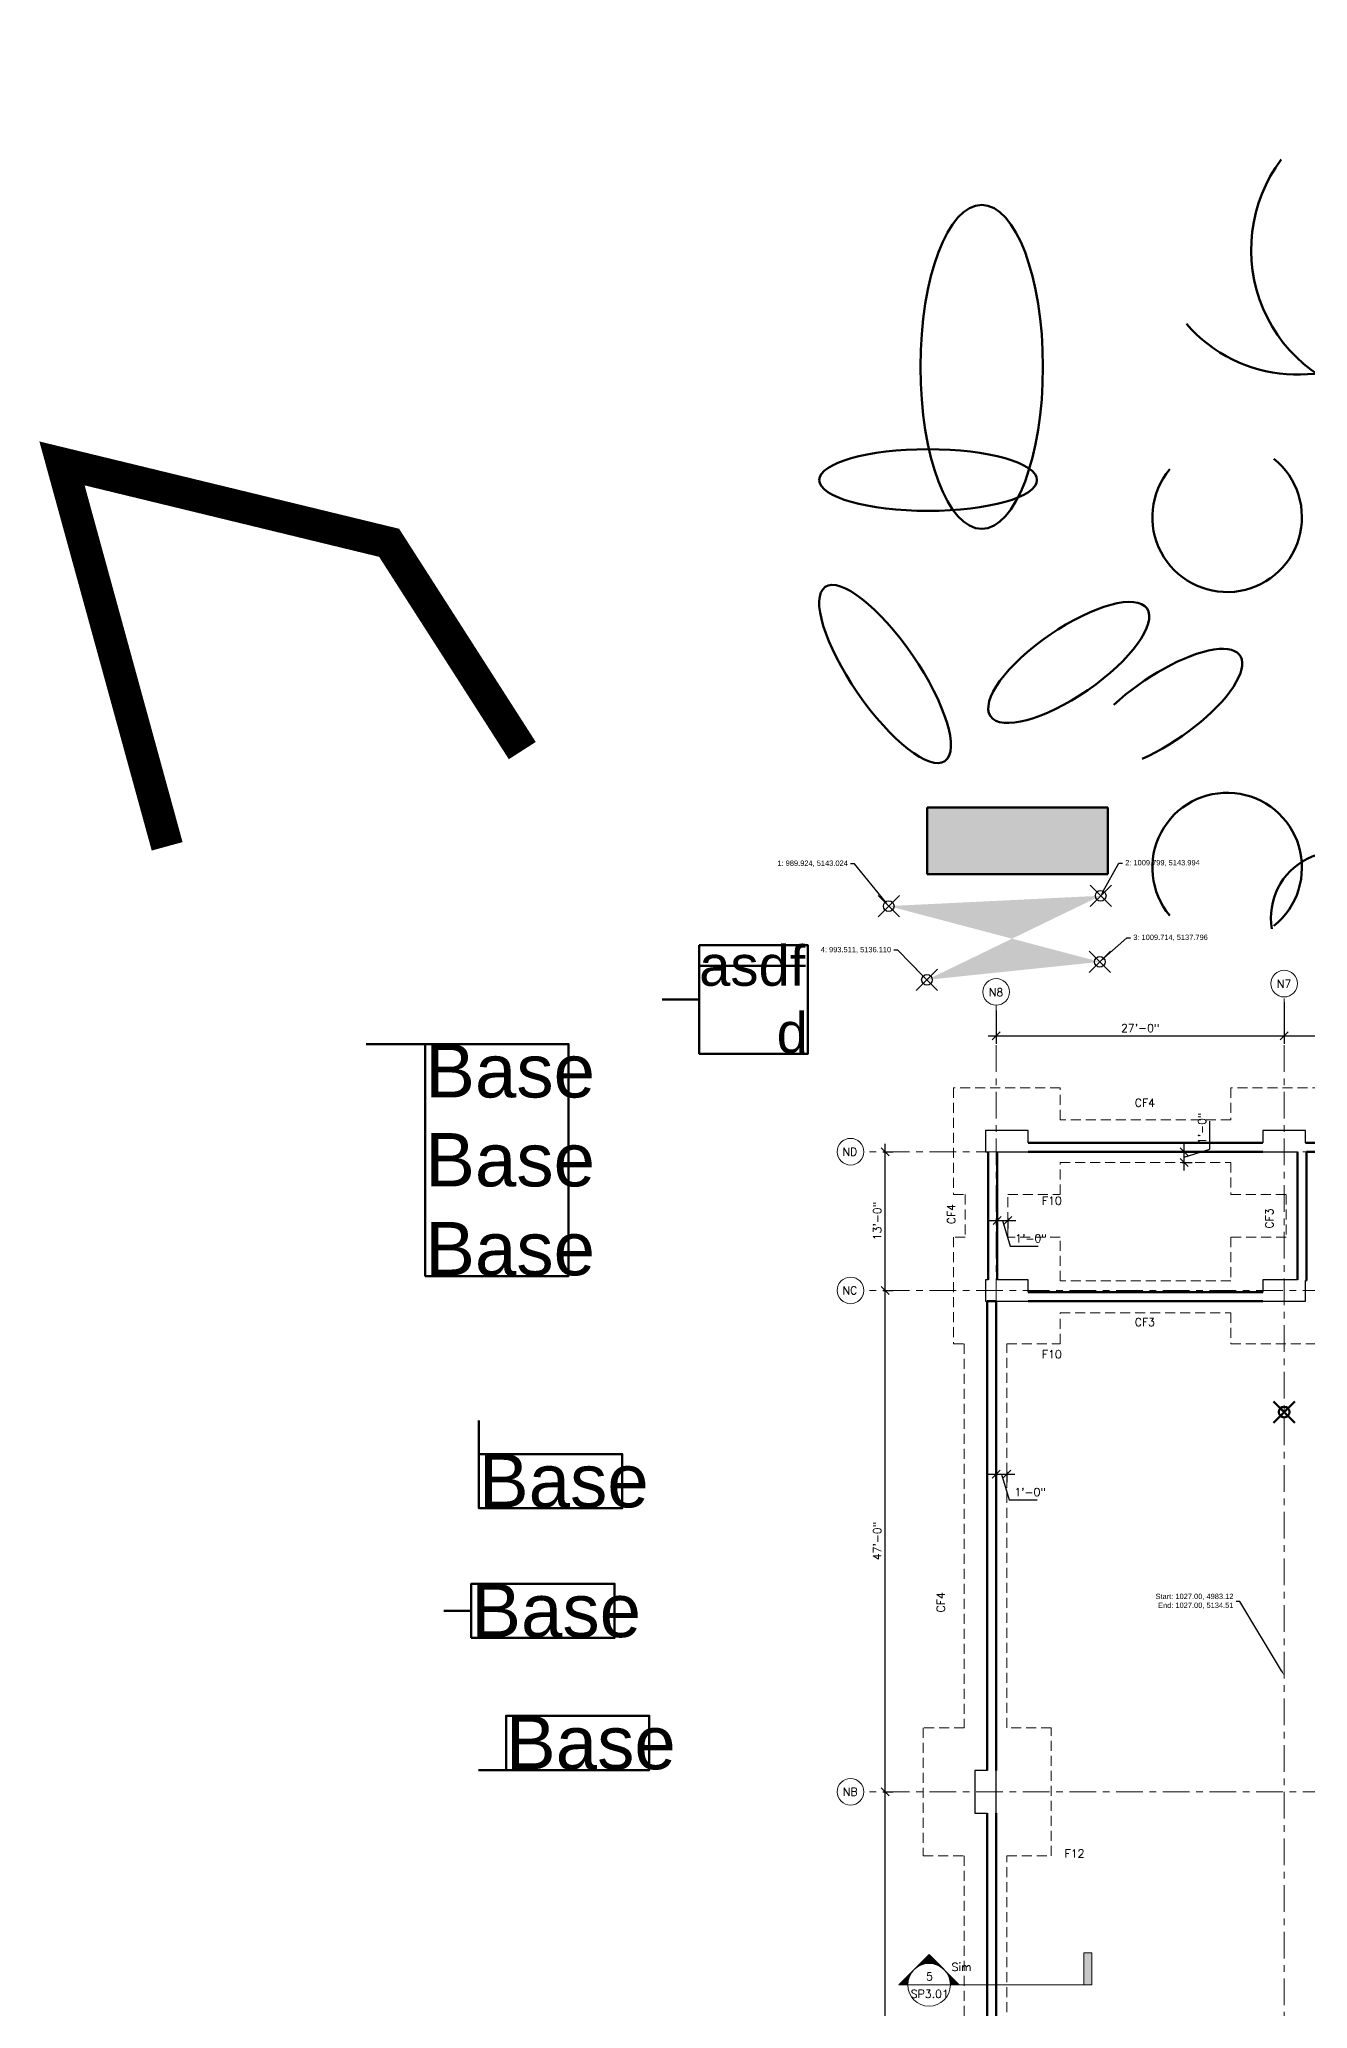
# Model space of a CAD drawing. Header units: feet. Extents: x 910 to 1330, y 4938 to 5224.
# Drawn here: x 910.3 to 1029.2, y 5039.7 to 5224.3 of the extents above; entities that cross this region are included whole.
import ezdxf
from ezdxf import colors
from ezdxf.entities.mleader import LeaderData, LeaderLine
from ezdxf.math import Vec2, Vec3

# ---------------------------------------------------------------- set-up
doc = ezdxf.new("R2010")
doc.units = ezdxf.units.FT
doc.header["$LTSCALE"] = 5
doc.header["$MEASUREMENT"] = 0
doc.header["$PDMODE"] = 35
doc.header["$PDSIZE"] = 1
for name, pattern in [('CENTER', [2, 1.25, -0.25, 0.25, -0.25]), ('Grid Line 1_2_', [0.875, 0.5, -0.125, 0.125, -0.125]), ('Hidden', [0.28125, 0.1875, -0.09375])]:
    doc.linetypes.add(name, pattern=pattern)
doc.layers.get('0').update_dxf_attribs({"color": 250})
doc.layers.get('Defpoints').update_dxf_attribs({"color": 250})
for name, color, linetype, lineweight in [('A-ANNO-DIMS', 250, 'Continuous', 9), ('A-DETL-MBND', 5, 'Hidden', 9), ('A-WALL', 250, 'Continuous', 13), ('G-ANNO-SYMB', 250, 'Continuous', 9), ('G-ANNO-TTLB-WIDE', 250, 'Continuous', 50), ('S-COLS', 250, 'Continuous', 9), ('S-FNDN-IDEN', 250, 'Continuous', 9), ('S-GRID', 1, 'CENTER', 9), ('S-GRID-IDEN', 1, 'Continuous', 9)]:
    doc.layers.add(name, color=color, linetype=linetype, lineweight=lineweight)
doc.layers.add('TEST', color=3, linetype='Continuous')
doc.styles.get("Standard").update_dxf_attribs({"font": 'arial.ttf'})
doc.styles.add('txt_also', font='txt.shx')
doc.dimstyles.new('Linear_-_3_32__Arial', dxfattribs={"dimtxt": 0.75, "dimasz": 0.75, "dimexe": 0.75, "dimexo": 0.5, "dimgap": 0.35, "dimtad": 1, "dimdec": 4, "dimlfac": 12, "dimrnd": 0.0625, "dimzin": 3, "dimdsep": 46, "dimlunit": 4, "dimtxsty": 'txt_also', "dimblk1": 'OBLIQUE', "dimblk2": 'OBLIQUE', "dimsah": 1, "dimcen": 0.09, "dimdle": 0.75, "dimazin": 0, "dimtfac": 1, "dimtdec": 4, "dimtmove": 1, "dimatfit": 2, "dimfxl": 1, "dimtvp": 1, "dimfrac": 2, "dimtolj": 1, "dimtzin": 0, "dimarcsym": 2})

# ---------------------------------------------------------------- blocks, each defined once
blk = doc.blocks.new('Grid - Tag_Column_Grid_Head-327277-NORTH GARAGE FOUNDATION PLAN')
at = {"layer": 'S-GRID-IDEN'}
blk.add_circle((0, 0), 0.156, dxfattribs=at)
blk = doc.blocks.new('_Oblique')
at = {"color": 0, "linetype": 'ByBlock', "lineweight": -2}
blk.add_line((-0.5, -0.5), (0.5, 0.5), dxfattribs=at)
blk = doc.blocks.new('*D5')
at = {"layer": 'A-ANNO-DIMS', "color": 0, "lineweight": -2, "transparency": 16777216}
for p, q in [((989.37, 5060), (990.33, 5060)), ((989.58, 4999.25), (989.58, 5060.75)), ((989.37, 5000), (990.33, 5000))]:
    blk.add_line(p, q, dxfattribs=at)
at = {"layer": 'Defpoints', "color": 0, "transparency": 16777216}
for p in [(988.87, 5060), (989.58, 5060), (988.87, 5000)]:
    blk.add_point(p, dxfattribs=at)
at = {"layer": 'A-ANNO-DIMS', "color": 0, "lineweight": -2, "transparency": 16777216, "xscale": 0.75, "yscale": 0.75, "zscale": 0.75}
for p, rotation in [((989.58, 5060), 90), ((989.58, 5000), 270)]:
    blk.add_blockref('_Oblique', p, dxfattribs=dict(at, rotation=rotation))
at = {"layer": 'A-ANNO-DIMS', "color": 0, "transparency": 16777216, "insert": (988.85, 5030), "char_height": 0.75, "width": 3.899, "attachment_point": 5, "rotation": 90, "style": 'txt_also'}
blk.add_mtext('\\A1;60\'-0"', dxfattribs=at)
blk = doc.blocks.new('*D6')
at = {"layer": 'A-ANNO-DIMS', "color": 0, "lineweight": -2, "transparency": 16777216}
for p, q in [((989.37, 5107), (990.33, 5107)), ((989.58, 5059.25), (989.58, 5107.75)), ((989.37, 5060), (990.33, 5060))]:
    blk.add_line(p, q, dxfattribs=at)
at = {"layer": 'Defpoints', "color": 0, "transparency": 16777216}
for p in [(988.87, 5107), (989.58, 5107), (988.87, 5060)]:
    blk.add_point(p, dxfattribs=at)
at = {"layer": 'A-ANNO-DIMS', "color": 0, "lineweight": -2, "transparency": 16777216, "xscale": 0.75, "yscale": 0.75, "zscale": 0.75}
for p, rotation in [((989.58, 5107), 90), ((989.58, 5060), 270)]:
    blk.add_blockref('_Oblique', p, dxfattribs=dict(at, rotation=rotation))
at = {"layer": 'A-ANNO-DIMS', "color": 0, "transparency": 16777216, "insert": (988.85, 5083.5), "char_height": 0.75, "width": 3.899, "attachment_point": 5, "rotation": 90, "style": 'txt_also'}
blk.add_mtext('\\A1;47\'-0"', dxfattribs=at)
blk = doc.blocks.new('*D7')
at = {"layer": 'A-ANNO-DIMS', "color": 0, "lineweight": -2, "transparency": 16777216}
for p, q in [((989.37, 5120), (990.33, 5120)), ((989.58, 5106.25), (989.58, 5120.75)), ((989.37, 5107), (990.33, 5107))]:
    blk.add_line(p, q, dxfattribs=at)
at = {"layer": 'Defpoints', "color": 0, "transparency": 16777216}
for p in [(988.87, 5120), (989.58, 5120), (988.87, 5107)]:
    blk.add_point(p, dxfattribs=at)
at = {"layer": 'A-ANNO-DIMS', "color": 0, "lineweight": -2, "transparency": 16777216, "xscale": 0.75, "yscale": 0.75, "zscale": 0.75}
for p, rotation in [((989.58, 5120), 90), ((989.58, 5107), 270)]:
    blk.add_blockref('_Oblique', p, dxfattribs=dict(at, rotation=rotation))
at = {"layer": 'A-ANNO-DIMS', "color": 0, "transparency": 16777216, "insert": (988.85, 5113.5), "char_height": 0.75, "width": 3.899, "attachment_point": 5, "rotation": 90, "style": 'txt_also'}
blk.add_mtext('\\A1;13\'-0"', dxfattribs=at)
blk = doc.blocks.new('*D18')
at = {"layer": 'A-ANNO-DIMS', "color": 0, "lineweight": -2, "transparency": 16777216}
for p, q in [((1020.03, 5120.23), (1020.03, 5122.85)), ((1017.4, 5120), (1018.36, 5120)), ((1017.61, 5118.25), (1017.61, 5120.75)), ((1017.61, 5119.5), (1020.03, 5120.23)), ((1017.4, 5119), (1018.36, 5119))]:
    blk.add_line(p, q, dxfattribs=at)
at = {"layer": 'Defpoints', "color": 0, "transparency": 16777216}
for p in [(1016.9, 5120), (1017.61, 5120), (1016.9, 5119)]:
    blk.add_point(p, dxfattribs=at)
at = {"layer": 'A-ANNO-DIMS', "color": 0, "lineweight": -2, "transparency": 16777216, "xscale": 0.75, "yscale": 0.75, "zscale": 0.75}
for p, rotation in [((1017.61, 5120), 90), ((1017.61, 5119), 270)]:
    blk.add_blockref('_Oblique', p, dxfattribs=dict(at, rotation=rotation))
at = {"layer": 'A-ANNO-DIMS', "color": 0, "transparency": 16777216, "insert": (1019.3, 5122.18), "char_height": 0.75, "width": 3.2068, "attachment_point": 5, "rotation": 90, "style": 'txt_also'}
blk.add_mtext('\\A1;1\'-0"', dxfattribs=at)
blk = doc.blocks.new('*D19')
at = {"layer": 'A-ANNO-DIMS', "color": 0, "lineweight": -2, "transparency": 16777216}
for p, q in [((999.25, 5089.78), (1001.75, 5089.78)), ((1000, 5089.98), (1000, 5089.03)), ((1000.5, 5089.78), (1001.23, 5087.35)), ((1001, 5089.98), (1001, 5089.03)), ((1001.23, 5087.35), (1003.85, 5087.35))]:
    blk.add_line(p, q, dxfattribs=at)
at = {"layer": 'Defpoints', "color": 0, "transparency": 16777216}
for p in [(1000, 5090.48), (1001, 5090.48), (1001, 5089.78)]:
    blk.add_point(p, dxfattribs=at)
at = {"layer": 'A-ANNO-DIMS', "color": 0, "lineweight": -2, "transparency": 16777216, "xscale": 0.75, "yscale": 0.75, "zscale": 0.75, "rotation": 180}
blk.add_blockref('_Oblique', (1000, 5089.78), dxfattribs=at)
at = {"layer": 'A-ANNO-DIMS', "color": 0, "lineweight": -2, "transparency": 16777216, "xscale": 0.75, "yscale": 0.75, "zscale": 0.75}
blk.add_blockref('_Oblique', (1001, 5089.78), dxfattribs=at)
at = {"layer": 'A-ANNO-DIMS', "color": 0, "transparency": 16777216, "insert": (1003.18, 5088.09), "char_height": 0.75, "width": 3.2068, "attachment_point": 5, "style": 'txt_also'}
blk.add_mtext('\\A1;1\'-0"', dxfattribs=at)
blk = doc.blocks.new('Section - 3_32_ x 3_8_-18514-NORTH GARAGE FOUNDATION PLAN')
at = {"layer": 'G-ANNO-SYMB'}
blk.add_hatch(color=256, dxfattribs=at).paths.add_polyline_path([(0, 0.375), (0, 0), (-0.09375, 0), (-0.09375, 0.375)], flags=0)
for p, q in [((0, 0.375), (-0.09375, 0.375)), ((-0.09375, 0.375), (-0.09375, 0)), ((0, 0), (0, 0.375)), ((-0.09375, 0), (0, 0))]:
    blk.add_line(p, q, dxfattribs=at)
blk = doc.blocks.new('Section - Section Head - Filled-1526-NORTH GARAGE FOUNDATION PLAN')
at = {"layer": 'G-ANNO-SYMB'}
h = blk.add_hatch(color=256, dxfattribs=at)
edge = h.paths.add_edge_path(flags=0)
edge.add_line((-0.427, 0.177), (-0.25, 0.354))
edge.add_line((-0.25, 0.354), (-0.25, 0.25))
edge.add_arc((-0.25, 0), 0.25, 90, 135)
h = blk.add_hatch(color=256, dxfattribs=at)
edge = h.paths.add_edge_path(flags=0)
edge.add_arc((-0.25, 0), 0.25, 45, 90)
edge.add_line((-0.25, 0.25), (-0.25, 0.354))
edge.add_line((-0.25, 0.354), (-0.073, 0.177))
h = blk.add_hatch(color=256, dxfattribs=at)
edge = h.paths.add_edge_path(flags=0)
edge.add_arc((-0.25, 0), 0.25, 137.9216, 180)
edge.add_line((-0.5, 0), (-0.604, 0))
edge.add_line((-0.604, 0), (-0.436, 0.168))
h = blk.add_hatch(color=256, dxfattribs=at)
edge = h.paths.add_edge_path(flags=0)
edge.add_line((-0.064, 0.168), (0.104, 0))
edge.add_line((0.104, 0), (0, 0))
edge.add_arc((-0.25, 0), 0.25, 0, 42.0784)
for p, q in [((-0.25, 0.354), (-0.604, 0)), ((-0.25, 0.354), (-0.427, 0.177)), ((-0.25, 0.354), (0.104, 0)), ((-0.25, 0.25), (-0.25, 0.354)), ((-0.073, 0.177), (-0.25, 0.354)), ((-0.25, 0.354), (-0.25, 0.25)), ((-0.436, 0.168), (-0.604, 0)), ((-0.5, 0), (-0.604, 0)), ((-0.604, 0), (-0.5, 0)), ((0.104, 0), (-0.064, 0.168)), ((0, 0), (0.104, 0)), ((0, 0), (0.104, 0))]:
    blk.add_line(p, q, dxfattribs=at)
for start, end in [(360, 180), (180, 360)]:
    blk.add_arc((-0.25, 0), 0.25, start, end, dxfattribs=at)
blk = doc.blocks.new('*D27')
at = {"layer": 'A-ANNO-DIMS', "color": 0, "lineweight": -2, "transparency": 16777216}
for p, q in [((999.33, 5113.56), (1001.83, 5113.56)), ((1000.08, 5113.77), (1000.08, 5112.81)), ((1000.58, 5113.56), (1001.31, 5111.14)), ((1001.08, 5113.77), (1001.08, 5112.81)), ((1001.31, 5111.14), (1003.93, 5111.14))]:
    blk.add_line(p, q, dxfattribs=at)
at = {"layer": 'Defpoints', "color": 0, "transparency": 16777216}
for p in [(1000.08, 5114.27), (1001.08, 5114.27), (1001.08, 5113.56)]:
    blk.add_point(p, dxfattribs=at)
at = {"layer": 'A-ANNO-DIMS', "color": 0, "lineweight": -2, "transparency": 16777216, "xscale": 0.75, "yscale": 0.75, "zscale": 0.75, "rotation": 180}
blk.add_blockref('_Oblique', (1000.08, 5113.56), dxfattribs=at)
at = {"layer": 'A-ANNO-DIMS', "color": 0, "lineweight": -2, "transparency": 16777216, "xscale": 0.75, "yscale": 0.75, "zscale": 0.75}
blk.add_blockref('_Oblique', (1001.08, 5113.56), dxfattribs=at)
at = {"layer": 'A-ANNO-DIMS', "color": 0, "transparency": 16777216, "insert": (1003.26, 5111.87), "char_height": 0.75, "width": 3.2068, "attachment_point": 5, "style": 'txt_also'}
blk.add_mtext('\\A1;1\'-0"', dxfattribs=at)
blk = doc.blocks.new('*D35')
at = {"layer": 'A-ANNO-DIMS', "color": 0, "lineweight": -2, "transparency": 16777216}
for p, q in [((1027, 5134.01), (1027, 5130.1)), ((1000, 5133.23), (1000, 5130.1)), ((999.25, 5130.85), (1027.75, 5130.85))]:
    blk.add_line(p, q, dxfattribs=at)
at = {"layer": 'Defpoints', "color": 0, "transparency": 16777216}
for p in [(1027, 5134.51), (1000, 5133.73), (1027, 5130.85)]:
    blk.add_point(p, dxfattribs=at)
at = {"layer": 'A-ANNO-DIMS', "color": 0, "lineweight": -2, "transparency": 16777216, "xscale": 0.75, "yscale": 0.75, "zscale": 0.75, "rotation": 180}
blk.add_blockref('_Oblique', (1000, 5130.85), dxfattribs=at)
at = {"layer": 'A-ANNO-DIMS', "color": 0, "lineweight": -2, "transparency": 16777216, "xscale": 0.75, "yscale": 0.75, "zscale": 0.75}
blk.add_blockref('_Oblique', (1027, 5130.85), dxfattribs=at)
at = {"layer": 'A-ANNO-DIMS', "color": 0, "transparency": 16777216, "insert": (1013.5, 5131.59), "char_height": 0.75, "attachment_point": 5, "style": 'txt_also'}
blk.add_mtext('\\A1;27\'-0"', dxfattribs=at)
blk = doc.blocks.new('*D36')
at = {"layer": 'A-ANNO-DIMS', "color": 0, "lineweight": -2, "transparency": 16777216}
for p, q in [((1027, 5134.01), (1027, 5130.1)), ((1045, 5133.23), (1045, 5130.1)), ((1026.25, 5130.85), (1045.75, 5130.85))]:
    blk.add_line(p, q, dxfattribs=at)
at = {"layer": 'Defpoints', "color": 0, "transparency": 16777216}
for p in [(1027, 5134.51), (1045, 5133.73), (1045, 5130.85)]:
    blk.add_point(p, dxfattribs=at)
at = {"layer": 'A-ANNO-DIMS', "color": 0, "lineweight": -2, "transparency": 16777216, "xscale": 0.75, "yscale": 0.75, "zscale": 0.75, "rotation": 180}
blk.add_blockref('_Oblique', (1027, 5130.85), dxfattribs=at)
at = {"layer": 'A-ANNO-DIMS', "color": 0, "lineweight": -2, "transparency": 16777216, "xscale": 0.75, "yscale": 0.75, "zscale": 0.75}
blk.add_blockref('_Oblique', (1045, 5130.85), dxfattribs=at)
at = {"layer": 'A-ANNO-DIMS', "color": 0, "transparency": 16777216, "insert": (1036, 5131.59), "char_height": 0.75, "attachment_point": 5, "style": 'txt_also'}
blk.add_mtext('\\A1;18\'-0"', dxfattribs=at)
blk = doc.blocks.new('dzz')
blk.add_lwpolyline([(-2.33, 2.45), (2.91, 0.93), (-2.49, -0.32), (1.72, -1.45), (0.84, 2.61, 0.483048), (-3, 4.52, 1.983233)], format="xyb")
blk.add_arc((-4.25, 3.48), 6.14, 255.9714, 190.063)
at = {"layer": 'G-ANNO-TTLB-WIDE'}
blk.add_circle((0.04, -0.21), 4.24, dxfattribs=at)
at = {"insert": (-0.93, -1.96), "char_height": 0.75, "width": 2.5759, "attachment_point": 1}
blk.add_mtext('asdfa', dxfattribs=at)

msp = doc.modelspace()

# ---------------------------------------------------------------- hatches: boundary and pattern name
at = {"layer": 'G-ANNO-TTLB-WIDE', "ltscale": 10}
h = msp.add_hatch(color=2, dxfattribs=at)
h.dxf.hatch_style = 1
h.paths.add_polyline_path([(993.5239753, 5152.2554148), (993.5239753, 5146.0206423), (1010.4604468, 5146.0206423), (1010.4604468, 5152.2554148)])

# ---------------------------------------------------------------- linework, layer by layer
at = {"layer": 'A-DETL-MBND'}
for points in [[(1032, 5126), (1022, 5126), (1022, 5123), (1006, 5123), (1006, 5126), (996, 5126), (996, 5116), (997.0833333, 5116), (997.0833333, 5112), (996, 5112), (996, 5102), (997, 5102), (997, 5066), (993.1666667, 5066), (993.1666667, 5054), (997, 5054), (997, 5004.1666667)], [(1001, 5004.1666667), (1001, 5054), (1005.1666667, 5054), (1005.1666667, 5066), (1001, 5066), (1001, 5102), (1006, 5102), (1006, 5104.90625), (1022, 5104.90625), (1022, 5102), (1032, 5102)]]:
    msp.add_lwpolyline(points, dxfattribs=at)
msp.add_lwpolyline([(1001.0833333, 5116), (1006, 5116), (1006, 5119), (1022, 5119), (1022, 5116), (1027.1770833, 5116), (1027.1770833, 5112), (1022, 5112), (1022, 5107.90625), (1006, 5107.90625), (1006, 5112), (1001.0833333, 5112)], close=True, dxfattribs=at)
at = {"layer": 'A-WALL', "lineweight": 50}
for p, q in [((999.25, 5120), (999.25, 5108)), ((1000.0833333, 5108), (1000.0833333, 5120)), ((1025, 5120.8333333), (1003, 5120.8333333)), ((1003, 5120), (1025, 5120)), ((1028.2604167, 5120), (1028.2604167, 5108)), ((1062.5, 5120.8333333), (1029, 5120.8333333)), ((1029.09375, 5120), (1062.5, 5120)), ((1029.09375, 5107.9166667), (1029.09375, 5120)), ((1025, 5106.8229167), (1003, 5106.8229167)), ((1029, 5107.9166667), (1029.09375, 5107.9166667)), ((999.1666667, 5105.9895833), (999.1666667, 5062)), ((1000, 5105.9895833), (999.1666667, 5105.9895833)), ((1000, 5062), (1000, 5105.9895833)), ((1003, 5106), (1003, 5105.9895833)), ((1003, 5105.9895833), (1025, 5105.9895833)), ((1025, 5105.9895833), (1025, 5106)), ((999.1666667, 5058), (999.1666667, 5002)), ((1000, 5002), (1000, 5058))]:
    msp.add_line(p, q, dxfattribs=at)
at = {"layer": 'G-ANNO-SYMB'}
msp.add_line((991.7044616, 5041.90388), (1008.2146909, 5041.90388), dxfattribs=at)
at = {"layer": 'G-ANNO-TTLB-WIDE', "color": 221, "ltscale": 10}
for p, q in [((1010.4604468, 5152.2554148), (993.5239753, 5152.2554148)), ((993.5239753, 5152.2554148), (993.5239753, 5146.0206423)), ((1010.4604468, 5146.0206423), (1010.4604468, 5152.2554148)), ((993.5239753, 5146.0206423), (1010.4604468, 5146.0206423)), ((972.1583968, 5134.2698593), (968.6719884, 5134.2698593)), ((959.9102179, 5130.0828092), (940.9427889, 5130.0828092)), ((951.5086421, 5091.6580171), (951.5086421, 5094.813326)), ((950.7915423, 5076.9574115), (948.2218785, 5076.9574115)), ((967.481851, 5062.0380858), (951.4766342, 5062.0380858))]:
    msp.add_line(p, q, dxfattribs=at)
msp.add_lwpolyline([(1026.7218982, 5213.002381, 1.0000001382), (1049.2364866, 5196.0992932, 1), (1060.1526511, 5211.0939682, 1), (1038.59323, 5215.4560526, -1), (1017.8525166, 5197.5987577)], format="xyb", dxfattribs=at)
for points in [[(972.1583968, 5139.3605541), (982.3484717, 5139.3605541), (982.3484717, 5129.1791645), (972.1583968, 5129.1791645)], [(946.474665, 5130.0828092), (959.9102179, 5130.0828092), (959.9102179, 5108.3342872), (946.474665, 5108.3342872)], [(951.5086421, 5091.6580171), (964.9441951, 5091.6580171), (964.9441951, 5086.5761617), (951.5086421, 5086.5761617)], [(950.7915423, 5074.4164838), (964.2270953, 5074.4164838), (964.2270953, 5079.4983392), (950.7915423, 5079.4983392)], [(954.046298, 5062.0380858), (967.481851, 5062.0380858), (967.481851, 5067.1199411), (954.046298, 5067.1199411)]]:
    msp.add_lwpolyline(points, close=True, dxfattribs=at)
at = {"layer": 'G-ANNO-TTLB-WIDE'}
for centre, start, end in [((1021.651796, 5179.4735232), 140.057037413, 51.263058906), ((1021.651796, 5146.638487), 308.736941094, 219.942962587)]:
    msp.add_arc(centre, 7.0118647, start, end, dxfattribs=at)
at = {"layer": 'G-ANNO-TTLB-WIDE', "color": 221, "ltscale": 10}
for centre, major_axis, ratio in [((998.6461287, 5193.5720498), (0, -15.190538), 0.377925736), ((993.6164917, 5182.9622304), (10.203706, 0), 0.2835818601), ((1006.804458, 5165.8663211), (7.3401611, 5.0503924), 0.3527322948)]:
    msp.add_ellipse(centre, major_axis=major_axis, ratio=ratio, dxfattribs=at)
for centre, major_axis, ratio, start_param, end_param in [((989.5826472, 5164.779915), (5.6131307, -8.1580362), 0.3154705993, -1.5707963268, 4.7123889804), ((1015.5210457, 5161.463709), (7.3401611, 5.0503924), 0.3527322948, 4.2277035946, 8.2534610977)]:
    msp.add_ellipse(centre, major_axis=major_axis, ratio=ratio, start_param=start_param, end_param=end_param, dxfattribs=at)
at = {"layer": 'G-ANNO-TTLB-WIDE'}
msp.add_point((1027, 5095.596), dxfattribs=at)
at = {"layer": 'G-ANNO-TTLB-WIDE', "color": 221, "ltscale": 10}
msp.add_solid([(989.9239817, 5143.0244006), (1009.7985886, 5143.9941483), (1009.7141958, 5137.7961955), (993.5106944, 5136.1096773)], dxfattribs=at)
at = {"layer": 'S-COLS', "lineweight": 30}
for p, q in [((1003, 5122), (999, 5122)), ((999, 5122), (999, 5120)), ((1003, 5120.8333333), (1003, 5122)), ((1029, 5122), (1025, 5122)), ((1025, 5122), (1025, 5120.8333333)), ((1029, 5120.8333333), (1029, 5122)), ((999, 5120), (999.25, 5120)), ((1000.0833333, 5120), (1003, 5120)), ((1025, 5120), (1028.2604167, 5120)), ((999.25, 5108), (999, 5108)), ((999, 5108), (999, 5106)), ((1003, 5108), (1000.0833333, 5108)), ((1003, 5106.8229167), (1003, 5108)), ((1028.2604167, 5108), (1025, 5108)), ((1025, 5108), (1025, 5106.8229167)), ((1029, 5106), (1029, 5107.9166667)), ((999, 5106), (1003, 5106)), ((1025, 5106), (1029, 5106)), ((999.1666667, 5062), (998, 5062)), ((998, 5062), (998, 5058)), ((1000, 5058), (1000, 5062)), ((998, 5058), (999.1666667, 5058))]:
    msp.add_line(p, q, dxfattribs=at)
at = {"layer": 'S-GRID', "linetype": 'Grid Line 1_2_'}
for p, q in [((1027, 4983.1206391), (1027, 5134.5063005)), ((1000, 4983.1206391), (1000, 5133.7266495)), ((1223.7579736, 5120), (987.5957821, 5120)), ((1223.7579736, 5107), (987.5957821, 5107)), ((1223.7579736, 5060), (987.5957821, 5060))]:
    msp.add_line(p, q, dxfattribs=at)
at = {"layer": 'TEST', "color": 221, "ltscale": 10, "const_width": 3}
msp.add_lwpolyline([(922.2782311, 5148.6272365), (912.4209553, 5184.522758), (943.0880333, 5177.0810036), (955.5739163, 5157.601117)], dxfattribs=at)
at = {"layer": 'TEST', "color": 221, "ltscale": 10}
for p in [(1009.7986, 5143.994), (989.924, 5143.0244), (1009.7142, 5137.7964), (993.5106944, 5136.1096773)]:
    msp.add_point(p, dxfattribs=at)

# ---------------------------------------------------------------- block references
at = {"layer": 'G-ANNO-SYMB', "xscale": 7.999999999999992, "yscale": 7.999999999999992, "zscale": 7.999999999999992}
msp.add_blockref('Section - Section Head - Filled-1526-NORTH GARAGE FOUNDATION PLAN', (995.7044616, 5041.90388), dxfattribs=at)
at = {"layer": 'G-ANNO-SYMB', "extrusion": (0, 0, -1), "xscale": 7.999999999999992, "yscale": 7.999999999999992, "zscale": 7.999999999999992}
msp.add_blockref('Section - 3_32_ x 3_8_-18514-NORTH GARAGE FOUNDATION PLAN', (-1008.2146909, 5041.90388), dxfattribs=at)
at = {"layer": 'G-ANNO-TTLB-WIDE'}
msp.add_blockref('dzz', (1036.152716, 5138.4792724), dxfattribs=at)
at = {"layer": 'S-GRID-IDEN', "xscale": 7.999999999999992, "yscale": 7.999999999999992, "zscale": 7.999999999999992}
for p in [(1000, 5134.9766495), (1027, 5135.7563005)]:
    msp.add_blockref('Grid - Tag_Column_Grid_Head-327277-NORTH GARAGE FOUNDATION PLAN', p, dxfattribs=at)
at = {"layer": 'S-GRID-IDEN', "xscale": 7.999999999999992, "yscale": 7.999999999999992, "zscale": 7.999999999999992, "rotation": 89.99999999999982}
for p in [(986.3457821, 5120), (986.3457821, 5107), (986.3457821, 5060)]:
    msp.add_blockref('Grid - Tag_Column_Grid_Head-327277-NORTH GARAGE FOUNDATION PLAN', p, dxfattribs=at)

# ---------------------------------------------------------------- texts
at = {"layer": 'G-ANNO-SYMB', "char_height": 0.75, "attachment_point": 1, "style": 'txt_also'}
for s, insert, width in [('Sim', (995.8195438, 5043.9489091), 2.222), ('5', (993.4277136, 5043.0629331), 0.707), ('SP3.01', (991.9899183, 5041.4265794), 4.1915)]:
    msp.add_mtext(s, dxfattribs=dict(at, insert=insert, width=width))
at = {"layer": 'G-ANNO-TTLB-WIDE', "color": 221, "ltscale": 10, "insert": (972.1583968, 5134.2698593), "char_height": 3.770758027, "width": 10.190074887, "attachment_point": 4}
msp.add_mtext('{\\Kasdf}\\P\\pxqr;{\\fArial CE|b0|i0|c0|p34;\\C30;\\c2254834;d}', dxfattribs=at)
at = {"layer": 'G-ANNO-TTLB-WIDE', "color": 71, "ltscale": 10, "true_color": 0xc9e49b, "char_height": 5}
for s, insert, attachment_point in [('Base\\PBase\\PBase', (946.474665, 5130.0828092), 1), ('Base', (951.5086421, 5091.6580171), 1), ('Base', (950.7915423, 5076.9574115), 4)]:
    msp.add_mtext_dynamic_manual_height_columns(s, width=13.435552949, gutter_width=150, heights=[0], dxfattribs=dict(at, insert=insert, attachment_point=attachment_point))
at = {"layer": 'G-ANNO-TTLB-WIDE', "color": 163, "ltscale": 10, "true_color": 0x4375df, "insert": (954.046298, 5062.0380858), "char_height": 5, "attachment_point": 7}
msp.add_mtext_dynamic_manual_height_columns('Base', width=13.435552949, gutter_width=150, heights=[0], dxfattribs=at)
at = {"layer": 'S-FNDN-IDEN', "char_height": 0.75, "attachment_point": 1, "style": 'txt_also'}
for s, insert, width in [('CF4', (1012.9952845, 5124.9621824), 2.424), ('F10', (1004.2875176, 5115.7814472), 2.19675), ('CF3', (1012.9952845, 5104.3990741), 2.424), ('F10', (1004.2875176, 5101.3910333), 2.19675), ('F12', (1006.4114653, 5054.5795027), 2.19675)]:
    msp.add_mtext(s, dxfattribs=dict(at, insert=insert, width=width))
at = {"layer": 'S-FNDN-IDEN', "char_height": 0.75, "width": 2.424, "attachment_point": 1, "rotation": 90, "style": 'txt_also'}
for s, insert in [('CF4', (995.4185902, 5113.2027474)), ('CF3', (1025.2345823, 5112.7913541)), ('CF4', (994.4261541, 5076.8061161))]:
    msp.add_mtext(s, dxfattribs=dict(at, insert=insert))
at = {"layer": 'S-GRID-IDEN', "char_height": 0.75, "attachment_point": 1, "style": 'txt_also'}
for s, insert, width in [('N7', (1026.3114266, 5136.09639), 1.64125), ('N8', (999.3114266, 5135.316739), 1.64125), ('ND', (985.6001479, 5120.3751733), 1.8685), ('NC', (985.6001479, 5107.3751733), 1.8685), ('NB', (985.631644, 5060.3751733), 1.79275)]:
    msp.add_mtext(s, dxfattribs=dict(at, insert=insert, width=width))

# ---------------------------------------------------------------- dimensions: what is measured, and where the dimension line sits
at = {"layer": 'A-ANNO-DIMS'}
for base, p1, p2, override, picture, middle in [((1027, 5130.8523046), (1000, 5133.7266495), (1027, 5134.5063005), {"dimscale": 1, "dimpost": '<>'}, '*D35', (1013.5, 5131.5852344)), ((1045, 5130.8523046), (1027, 5134.5063005), (1045, 5133.7266495), {"dimscale": 1, "dimpost": '<>'}, '*D36', (1036, 5131.5852344)), ((1001.0833333, 5113.5592314), (1000.0833333, 5114.2663382), (1001.0833333, 5114.2663382), {"dimscale": 1, "dimpost": '<>', "dimfxl": 12}, '*D27', (1001.6604701, 5111.8683719)), ((1001, 5089.7778108), (1000, 5090.4849175), (1001, 5090.4849175), {"dimscale": 1, "dimpost": '<>', "dimfxl": 12}, '*D19', (1001.5771368, 5088.0869513))]:
    dim = msp.add_linear_dim(base=base, p1=p1, p2=p2, dimstyle='Linear_-_3_32__Arial', override=override, dxfattribs=at)
    dim.commit()
    dim.dimension.update_dxf_attribs({"geometry": picture, "text_midpoint": middle})
for base, p1, p2, override, picture, middle in [((1017.6107145, 5120), (1016.9036077, 5119), (1016.9036077, 5120), {"dimscale": 1, "dimpost": '<>', "dimfxl": 12}, '*D18', (1019.3015739, 5120.5771368)), ((989.5819923, 5120), (988.8748855, 5107), (988.8748855, 5120), {"dimscale": 1, "dimpost": '<>', "dimfxl": 156}, '*D7', (988.8488068, 5113.5)), ((989.5819923, 5107), (988.8748855, 5060), (988.8748855, 5107), {"dimscale": 1, "dimpost": '<>', "dimfxl": 564}, '*D6', (988.8490626, 5083.5)), ((989.5819923, 5060), (988.8748855, 5000), (988.8748855, 5060), {"dimscale": 1, "dimpost": '<>', "dimfxl": 720}, '*D5', (988.8490626, 5030))]:
    dim = msp.add_linear_dim(base=base, p1=p1, p2=p2, angle=90, dimstyle='Linear_-_3_32__Arial', override=override, dxfattribs=at)
    dim.commit()
    dim.dimension.update_dxf_attribs({"geometry": picture, "text_midpoint": middle})

# ---------------------------------------------------------------- leaders
at = {"layer": 'G-ANNO-TTLB-WIDE'}
ml = msp.add_multileader_mtext('Standard', dxfattribs=at)
ml.set_content('Start: 1027.00, 4983.12\\PEnd: 1027.00, 5134.51', color=256)
ml.set_leader_properties()
ml.build(insert=Vec2(0, 0))
ml.multileader.update_dxf_attribs({"text_left_attachment_type": 2, "text_right_attachment_type": 2, "dogleg_length": 0.36, "arrow_head_size": 0.5})
ctx = ml.context
ctx.base_point, ctx.char_height, ctx.arrow_head_size, ctx.landing_gap_size, ctx.plane_origin = Vec3(1014.758302, 5077.8432364), 0.5, 0.5, 0.25, Vec3(1027, 5070.9151907)
ctx.left_attachment, ctx.right_attachment, ctx.text_align_type = 2, 2, 2
notes = []
notes.append((ctx, [(0, (1, 1, 0), (1022.8512487, 5077.8432364), (-1, 0), 0.36, [(0, [(1027, 5070.9151907)], 0, [])])]))
ctx.mtext.insert, ctx.mtext.alignment, ctx.mtext.flow_direction = Vec3(1022.2412487, 5078.5646439), 3, 5
at = {"layer": 'TEST', "color": 221, "ltscale": 10}
ml = msp.add_multileader_mtext('Standard', dxfattribs=at)
ml.set_content('\\pxi-3,l4,t4;1: 989.924, 5143.024', color=221)
ml.set_leader_properties()
ml.build(insert=Vec2(0, 0))
ml.multileader.update_dxf_attribs({"text_left_attachment_type": 2, "text_right_attachment_type": 2, "dogleg_length": 0.36, "arrow_head_size": 0.5})
ctx = ml.context
ctx.base_point, ctx.char_height, ctx.arrow_head_size, ctx.landing_gap_size, ctx.plane_origin = Vec3(979.3504375, 5146.9959684), 0.5, 0.5, 0.25, Vec3(989.9239999, 5143.0244014)
ctx.left_attachment, ctx.right_attachment, ctx.text_align_type = 2, 2, 2
notes.append((ctx, [(0, (1, 1, 0), (986.7036162, 5146.9959684), (-1, 0), 0.36, [(0, [(989.9239999, 5143.0244014)], 0, [])])]))
ctx.mtext.insert, ctx.mtext.alignment, ctx.mtext.flow_direction = Vec3(986.0936162, 5147.2964459), 3, 5
ml = msp.add_multileader_mtext('Standard', dxfattribs=at)
ml.set_content('2: 1009.799, 5143.994', color=221)
ml.set_leader_properties()
ml.build(insert=Vec2(0, 0))
ml.multileader.update_dxf_attribs({"text_left_attachment_type": 2, "text_right_attachment_type": 2, "dogleg_length": 0.36, "arrow_head_size": 0.5})
ctx = ml.context
ctx.base_point, ctx.char_height, ctx.arrow_head_size, ctx.landing_gap_size, ctx.plane_origin = Vec3(1011.8442789, 5147.0432264), 0.5, 0.5, 0.25, Vec3(1009.7986, 5143.994)
ctx.left_attachment, ctx.right_attachment = 2, 2
notes.append((ctx, [(0, (1, 1, 0), (1011.4842789, 5147.0432264), (1, 0), 0.36, [(0, [(1009.7986, 5143.994)], 0, [])])]))
ctx.mtext.insert, ctx.mtext.flow_direction = Vec3(1012.0942789, 5147.3437038), 5
ml = msp.add_multileader_mtext('Standard', dxfattribs=at)
ml.set_content('3: 1009.714, 5137.796', color=221)
ml.set_leader_properties()
ml.build(insert=Vec2(0, 0))
ml.multileader.update_dxf_attribs({"text_left_attachment_type": 2, "text_right_attachment_type": 2, "dogleg_length": 0.36, "arrow_head_size": 0.5})
ctx = ml.context
ctx.base_point, ctx.char_height, ctx.arrow_head_size, ctx.landing_gap_size, ctx.plane_origin = Vec3(1012.6009403, 5140.0489836), 0.5, 0.5, 0.25, Vec3(1009.7142, 5137.7964)
ctx.left_attachment, ctx.right_attachment = 2, 2
notes.append((ctx, [(0, (1, 1, 0), (1012.2409403, 5140.0489836), (1, 0), 0.36, [(0, [(1009.7142, 5137.7964)], 0, [])])]))
ctx.mtext.insert, ctx.mtext.flow_direction = Vec3(1012.8509403, 5140.3494611), 5
ml = msp.add_multileader_mtext('Standard', dxfattribs=at)
ml.set_content('4: 993.511, 5136.110', color=221)
ml.set_leader_properties()
ml.build(insert=Vec2(0, 0))
ml.multileader.update_dxf_attribs({"text_left_attachment_type": 2, "text_right_attachment_type": 2, "dogleg_length": 0.36, "arrow_head_size": 0.5})
ctx = ml.context
ctx.base_point, ctx.char_height, ctx.arrow_head_size, ctx.landing_gap_size, ctx.plane_origin = Vec3(983.345175, 5138.8956177), 0.5, 0.5, 0.25, Vec3(993.5106944, 5136.1096773)
ctx.left_attachment, ctx.right_attachment, ctx.text_align_type = 2, 2, 2
notes.append((ctx, [(1, (1, 1, 0), (990.7658844, 5138.8956177), (-1, 0), 0.36, [(0, [(993.5106944, 5136.1096773)], 0, [])])]))
ctx.mtext.insert, ctx.mtext.alignment, ctx.mtext.flow_direction = Vec3(990.1558844, 5139.1960951), 3, 5
for ctx, leaders in notes:
    for number, flags, end, landing, length, lines in leaders:
        leader = LeaderData()
        leader.index, (leader.has_last_leader_line, leader.has_dogleg_vector, leader.attachment_direction) = number, flags
        leader.last_leader_point, leader.dogleg_vector, leader.dogleg_length = Vec3(end), Vec3(landing), length
        for number, points, colour, breaks in lines:
            line = LeaderLine()
            line.index, line.vertices, line.color, line.breaks = number, Vec3.list(points), colors.encode_raw_color(colour), breaks
            leader.lines.append(line)
        ctx.leaders.append(leader)

doc.saveas('drawing.dxf')
